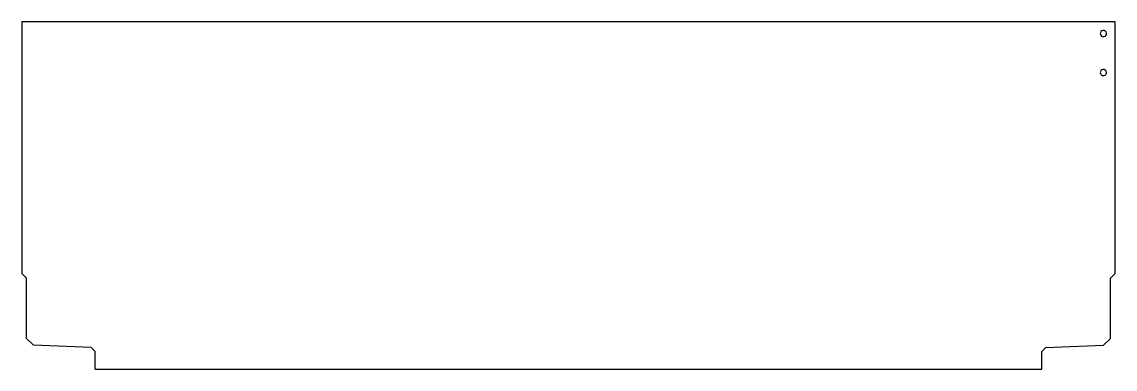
# Model space of a CAD drawing. Header units: millimetres. Extents: x -1150 to -450, y 52 to 274.
import ezdxf

# ---------------------------------------------------------------- set-up
doc = ezdxf.new("R2010")
doc.units = ezdxf.units.MM
doc.layers.add('Shape2DView003', color=7, linetype='CONTINUOUS')

msp = doc.modelspace()

# ---------------------------------------------------------------- linework, layer by layer
at = {"layer": 'Shape2DView003'}
for p, q in [((-450, 274.25), (-1150, 274.25)), ((-1150, 274.25), (-1150, 112.757)), ((-450, 112.757), (-450, 274.25)), ((-1147, 109.757), (-1150, 112.757)), ((-453, 109.757), (-450, 112.757)), ((-1147, 71.2426), (-1147, 109.757)), ((-453, 71.2426), (-453, 109.757)), ((-1142.59, 66.8369), (-1147, 71.2426)), ((-457.406, 66.8369), (-453, 71.2426)), ((-1105.71, 65.4538), (-1142.59, 66.8369)), ((-1103, 62.7426), (-1105.71, 65.4538)), ((-497, 62.7426), (-494.289, 65.4538)), ((-494.289, 65.4538), (-457.406, 66.8369)), ((-1103, 51.5), (-1103, 62.7426)), ((-497, 51.5), (-497, 62.7426)), ((-1103, 51.5), (-497, 51.5))]:
    msp.add_line(p, q, dxfattribs=at)
for centre in [(-457.5, 266.75), (-457.5, 241.75)]:
    msp.add_ellipse(centre, major_axis=(0.2723, -1.9814), ratio=1, start_param=0, end_param=6.28318, dxfattribs=at)

doc.saveas('drawing.dxf')
